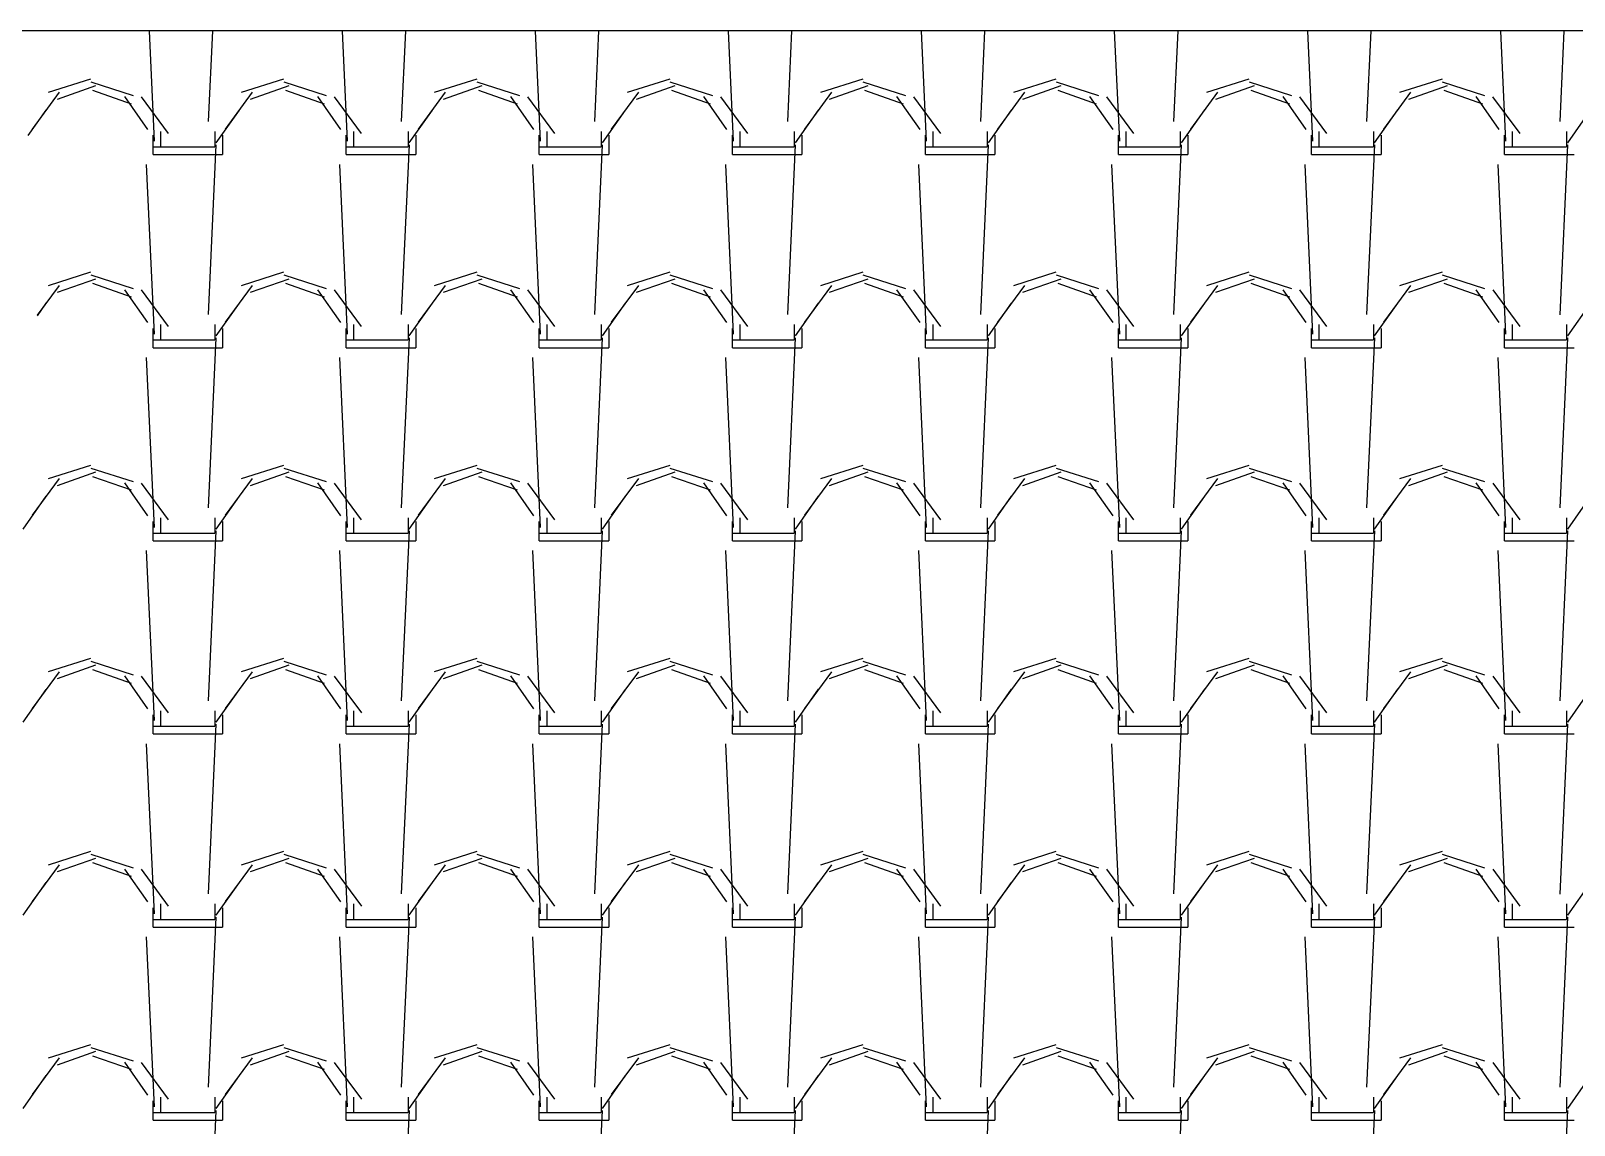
# Model space of a CAD drawing. Header units: millimetres. Extents: x 3923 to 4007, y 744 to 863.
# Drawn here: x 3934.361 to 3936.375, y 839.487 to 840.915 of the extents above; entities that cross this region are included whole.
import ezdxf

# ---------------------------------------------------------------- set-up
doc = ezdxf.new("R2010")
doc.units = ezdxf.units.MM
doc.layers.add('-HIDRO', color=8, linetype='Continuous')

msp = doc.modelspace()

# ---------------------------------------------------------------- linework, layer by layer
at = {"layer": '-HIDRO', "linetype": 'Continuous'}
for p, q in [((3938.5851, 840.915), (3929.0091, 840.915)), ((3934.5223, 840.7711), (3934.5157, 840.915)), ((3934.593, 840.7968), (3934.5984, 840.915)), ((3934.7743, 840.7711), (3934.7677, 840.915)), ((3934.845, 840.7968), (3934.8504, 840.915)), ((3935.0263, 840.7711), (3935.0197, 840.915)), ((3935.097, 840.7968), (3935.1024, 840.915)), ((3935.2783, 840.7711), (3935.2717, 840.915)), ((3935.349, 840.7968), (3935.3544, 840.915)), ((3935.5303, 840.7711), (3935.5237, 840.915)), ((3935.601, 840.7968), (3935.6064, 840.915)), ((3935.7823, 840.7711), (3935.7757, 840.915)), ((3935.853, 840.7968), (3935.8584, 840.915)), ((3936.0343, 840.7711), (3936.0277, 840.915)), ((3936.105, 840.7968), (3936.1104, 840.915)), ((3936.2863, 840.7711), (3936.2797, 840.915)), ((3936.357, 840.7967), (3936.3624, 840.915)), ((3934.439, 840.8521), (3934.3836, 840.8345)), ((3934.4951, 840.8305), (3934.4396, 840.8482)), ((3934.691, 840.8521), (3934.6356, 840.8345)), ((3934.7471, 840.8305), (3934.6916, 840.8482)), ((3934.943, 840.8521), (3934.8876, 840.8345)), ((3934.9991, 840.8305), (3934.9436, 840.8482)), ((3935.195, 840.8521), (3935.1396, 840.8345)), ((3935.2511, 840.8305), (3935.1956, 840.8482)), ((3935.447, 840.8521), (3935.3916, 840.8345)), ((3935.5031, 840.8305), (3935.4476, 840.8482)), ((3935.699, 840.8521), (3935.6436, 840.8345)), ((3935.7551, 840.8305), (3935.6996, 840.8482)), ((3935.951, 840.8521), (3935.8956, 840.8345)), ((3936.0071, 840.8305), (3935.9516, 840.8482)), ((3936.203, 840.8521), (3936.1476, 840.8345)), ((3936.2591, 840.8305), (3936.2036, 840.8482)), ((3934.398, 840.8349), (3934.3627, 840.787)), ((3934.4456, 840.8432), (3934.3952, 840.8256)), ((3934.4922, 840.8196), (3934.4418, 840.8373)), ((3934.5137, 840.7864), (3934.4835, 840.8293)), ((3934.5408, 840.7811), (3934.5056, 840.829)), ((3934.65, 840.8349), (3934.6147, 840.787)), ((3934.6976, 840.8432), (3934.6472, 840.8256)), ((3934.7442, 840.8196), (3934.6938, 840.8373)), ((3934.7657, 840.7864), (3934.7355, 840.8293)), ((3934.7928, 840.7811), (3934.7576, 840.829)), ((3934.902, 840.8349), (3934.8667, 840.787)), ((3934.9496, 840.8432), (3934.8992, 840.8256)), ((3934.9962, 840.8196), (3934.9458, 840.8373)), ((3935.0177, 840.7864), (3934.9875, 840.8293)), ((3935.0448, 840.7811), (3935.0096, 840.829)), ((3935.154, 840.8349), (3935.1187, 840.787)), ((3935.2016, 840.8432), (3935.1512, 840.8256)), ((3935.2482, 840.8196), (3935.1978, 840.8373)), ((3935.2697, 840.7864), (3935.2395, 840.8293)), ((3935.2968, 840.7811), (3935.2616, 840.829)), ((3935.406, 840.8349), (3935.3707, 840.787)), ((3935.4536, 840.8432), (3935.4032, 840.8256)), ((3935.5002, 840.8196), (3935.4498, 840.8373)), ((3935.5217, 840.7864), (3935.4915, 840.8293)), ((3935.5488, 840.7811), (3935.5136, 840.829)), ((3935.658, 840.8349), (3935.6227, 840.787)), ((3935.7056, 840.8432), (3935.6552, 840.8256)), ((3935.7522, 840.8196), (3935.7018, 840.8373)), ((3935.7737, 840.7864), (3935.7435, 840.8293)), ((3935.8008, 840.7811), (3935.7656, 840.829)), ((3935.91, 840.8349), (3935.8747, 840.787)), ((3935.9576, 840.8432), (3935.9072, 840.8256)), ((3936.0042, 840.8196), (3935.9538, 840.8373)), ((3936.0257, 840.7864), (3935.9955, 840.8293)), ((3936.0528, 840.7811), (3936.0176, 840.829)), ((3936.162, 840.8349), (3936.1267, 840.787)), ((3936.2096, 840.8432), (3936.1592, 840.8256)), ((3936.2562, 840.8196), (3936.2058, 840.8373)), ((3936.2777, 840.7864), (3936.2475, 840.8293)), ((3936.3048, 840.7811), (3936.2695, 840.829)), ((3934.3808, 840.8118), (3934.3573, 840.7786)), ((3934.6328, 840.8118), (3934.6026, 840.769)), ((3934.8848, 840.8118), (3934.8546, 840.769)), ((3935.1368, 840.8118), (3935.1066, 840.769)), ((3935.3888, 840.8118), (3935.3586, 840.769)), ((3935.6408, 840.8118), (3935.6106, 840.769)), ((3935.8928, 840.8119), (3935.8626, 840.769)), ((3936.1448, 840.8119), (3936.1146, 840.769)), ((3936.3968, 840.8119), (3936.3666, 840.769)), ((3934.5207, 840.7536), (3934.5207, 840.7788)), ((3934.5308, 840.7637), (3934.5308, 840.7838)), ((3934.6014, 840.7838), (3934.6014, 840.7637)), ((3934.6114, 840.7788), (3934.6114, 840.7536)), ((3934.7727, 840.7536), (3934.7727, 840.7788)), ((3934.7828, 840.7637), (3934.7828, 840.7838)), ((3934.8534, 840.7838), (3934.8534, 840.7637)), ((3934.8634, 840.7788), (3934.8634, 840.7536)), ((3935.0247, 840.7536), (3935.0247, 840.7788)), ((3935.0348, 840.7637), (3935.0348, 840.7838)), ((3935.1054, 840.7838), (3935.1054, 840.7637)), ((3935.1154, 840.7788), (3935.1154, 840.7536)), ((3935.2767, 840.7536), (3935.2767, 840.7788)), ((3935.2868, 840.7637), (3935.2868, 840.7838)), ((3935.3574, 840.7838), (3935.3574, 840.7637)), ((3935.3674, 840.7788), (3935.3674, 840.7536)), ((3935.5287, 840.7536), (3935.5287, 840.7788)), ((3935.5388, 840.7637), (3935.5388, 840.7838)), ((3935.6094, 840.7838), (3935.6094, 840.7637)), ((3935.6194, 840.7788), (3935.6194, 840.7536)), ((3935.7807, 840.7536), (3935.7807, 840.7788)), ((3935.7908, 840.7637), (3935.7908, 840.7838)), ((3935.8614, 840.7838), (3935.8614, 840.7637)), ((3935.8714, 840.7788), (3935.8714, 840.7536)), ((3936.0327, 840.7536), (3936.0327, 840.7788)), ((3936.0428, 840.7637), (3936.0428, 840.7838)), ((3936.1134, 840.7838), (3936.1134, 840.7637)), ((3936.1234, 840.7788), (3936.1234, 840.7536)), ((3936.2847, 840.7536), (3936.2847, 840.7788)), ((3936.2948, 840.7637), (3936.2948, 840.7838)), ((3936.3654, 840.7838), (3936.3654, 840.7637)), ((3934.5207, 840.7637), (3934.5308, 840.7637)), ((3934.5207, 840.7536), (3934.5308, 840.7536)), ((3934.5308, 840.7637), (3934.6014, 840.7637)), ((3934.5308, 840.7536), (3934.6114, 840.7536)), ((3934.593, 840.5448), (3934.6031, 840.7665)), ((3934.7727, 840.7637), (3934.7828, 840.7637)), ((3934.7727, 840.7536), (3934.7828, 840.7536)), ((3934.7828, 840.7637), (3934.8534, 840.7637)), ((3934.7828, 840.7536), (3934.8634, 840.7536)), ((3934.845, 840.5448), (3934.8551, 840.7665)), ((3935.0247, 840.7637), (3935.0348, 840.7637)), ((3935.0247, 840.7536), (3935.0348, 840.7536)), ((3935.0348, 840.7637), (3935.1054, 840.7637)), ((3935.0348, 840.7536), (3935.1154, 840.7536)), ((3935.097, 840.5448), (3935.1071, 840.7665)), ((3935.2767, 840.7637), (3935.2868, 840.7637)), ((3935.2767, 840.7536), (3935.2868, 840.7536)), ((3935.2868, 840.7637), (3935.3574, 840.7637)), ((3935.2868, 840.7536), (3935.3674, 840.7536)), ((3935.349, 840.5448), (3935.3591, 840.7665)), ((3935.5287, 840.7637), (3935.5388, 840.7637)), ((3935.5287, 840.7536), (3935.5388, 840.7536)), ((3935.5388, 840.7637), (3935.6094, 840.7637)), ((3935.5388, 840.7536), (3935.6194, 840.7536)), ((3935.601, 840.5448), (3935.6111, 840.7665)), ((3935.7807, 840.7637), (3935.7908, 840.7637)), ((3935.7807, 840.7536), (3935.7908, 840.7536)), ((3935.7908, 840.7637), (3935.8614, 840.7637)), ((3935.7908, 840.7536), (3935.8714, 840.7536)), ((3935.853, 840.5448), (3935.8631, 840.7665)), ((3936.0327, 840.7637), (3936.0428, 840.7637)), ((3936.0327, 840.7536), (3936.0428, 840.7536)), ((3936.0428, 840.7637), (3936.1134, 840.7637)), ((3936.0428, 840.7536), (3936.1234, 840.7536)), ((3936.105, 840.5448), (3936.1151, 840.7665)), ((3936.2847, 840.7637), (3936.2948, 840.7637)), ((3936.2847, 840.7536), (3936.2948, 840.7536)), ((3936.2948, 840.7637), (3936.3654, 840.7637)), ((3936.2948, 840.7536), (3936.3754, 840.7536)), ((3936.357, 840.5447), (3936.3671, 840.7665)), ((3934.5223, 840.5191), (3934.5122, 840.7408)), ((3934.7743, 840.5191), (3934.7642, 840.7408)), ((3935.0263, 840.5191), (3935.0162, 840.7408)), ((3935.2783, 840.5191), (3935.2682, 840.7408)), ((3935.5303, 840.5191), (3935.5202, 840.7408)), ((3935.7823, 840.5191), (3935.7722, 840.7408)), ((3936.0343, 840.5191), (3936.0242, 840.7408)), ((3936.2863, 840.5191), (3936.2762, 840.7409)), ((3934.439, 840.6001), (3934.3836, 840.5825)), ((3934.4456, 840.5912), (3934.3952, 840.5736)), ((3934.4951, 840.5785), (3934.4396, 840.5962)), ((3934.691, 840.6001), (3934.6356, 840.5825)), ((3934.6976, 840.5912), (3934.6472, 840.5736)), ((3934.7471, 840.5785), (3934.6916, 840.5962)), ((3934.943, 840.6001), (3934.8876, 840.5825)), ((3934.9496, 840.5912), (3934.8992, 840.5736)), ((3934.9991, 840.5785), (3934.9436, 840.5962)), ((3935.195, 840.6001), (3935.1396, 840.5825)), ((3935.2016, 840.5912), (3935.1512, 840.5736)), ((3935.2511, 840.5785), (3935.1956, 840.5962)), ((3935.447, 840.6001), (3935.3916, 840.5825)), ((3935.4536, 840.5912), (3935.4032, 840.5736)), ((3935.5031, 840.5785), (3935.4476, 840.5962)), ((3935.699, 840.6001), (3935.6436, 840.5825)), ((3935.7056, 840.5912), (3935.6552, 840.5736)), ((3935.7551, 840.5785), (3935.6996, 840.5962)), ((3935.951, 840.6001), (3935.8956, 840.5825)), ((3935.9576, 840.5912), (3935.9072, 840.5736)), ((3936.0071, 840.5785), (3935.9516, 840.5962)), ((3936.203, 840.6001), (3936.1476, 840.5825)), ((3936.2096, 840.5912), (3936.1592, 840.5736)), ((3936.2591, 840.5785), (3936.2036, 840.5962)), ((3934.398, 840.5829), (3934.3692, 840.5439)), ((3934.4922, 840.5676), (3934.4418, 840.5853)), ((3934.5137, 840.5344), (3934.4835, 840.5773)), ((3934.5408, 840.5291), (3934.5056, 840.577)), ((3934.65, 840.5829), (3934.6147, 840.535)), ((3934.7442, 840.5676), (3934.6938, 840.5853)), ((3934.7657, 840.5344), (3934.7355, 840.5773)), ((3934.7928, 840.5291), (3934.7576, 840.577)), ((3934.902, 840.5829), (3934.8667, 840.535)), ((3934.9962, 840.5676), (3934.9458, 840.5853)), ((3935.0177, 840.5344), (3934.9875, 840.5773)), ((3935.0448, 840.5291), (3935.0096, 840.577)), ((3935.154, 840.5829), (3935.1187, 840.535)), ((3935.2482, 840.5676), (3935.1978, 840.5853)), ((3935.2697, 840.5344), (3935.2395, 840.5773)), ((3935.2968, 840.5291), (3935.2616, 840.577)), ((3935.406, 840.5829), (3935.3707, 840.535)), ((3935.5002, 840.5676), (3935.4498, 840.5853)), ((3935.5217, 840.5344), (3935.4915, 840.5773)), ((3935.5488, 840.5291), (3935.5136, 840.577)), ((3935.658, 840.5829), (3935.6227, 840.535)), ((3935.7522, 840.5676), (3935.7018, 840.5853)), ((3935.7737, 840.5344), (3935.7435, 840.5773)), ((3935.8008, 840.5291), (3935.7656, 840.577)), ((3935.91, 840.5829), (3935.8747, 840.535)), ((3936.0042, 840.5676), (3935.9538, 840.5853)), ((3936.0257, 840.5344), (3935.9955, 840.5773)), ((3936.0528, 840.5291), (3936.0176, 840.577)), ((3936.1619, 840.5829), (3936.1267, 840.535)), ((3936.2562, 840.5676), (3936.2058, 840.5853)), ((3936.2777, 840.5344), (3936.2475, 840.5773)), ((3936.3048, 840.5291), (3936.2696, 840.577)), ((3934.3808, 840.5598), (3934.3692, 840.5434)), ((3934.6328, 840.5598), (3934.6026, 840.517)), ((3934.8848, 840.5598), (3934.8546, 840.517)), ((3935.1368, 840.5598), (3935.1066, 840.517)), ((3935.3888, 840.5598), (3935.3586, 840.517)), ((3935.6408, 840.5599), (3935.6106, 840.517)), ((3935.8928, 840.5599), (3935.8626, 840.517)), ((3936.1448, 840.5599), (3936.1146, 840.517)), ((3936.3968, 840.5599), (3936.3666, 840.517)), ((3934.5207, 840.5016), (3934.5207, 840.5268)), ((3934.5308, 840.5117), (3934.5308, 840.5318)), ((3934.6014, 840.5318), (3934.6014, 840.5117)), ((3934.6114, 840.5268), (3934.6114, 840.5016)), ((3934.7727, 840.5016), (3934.7727, 840.5268)), ((3934.7828, 840.5117), (3934.7828, 840.5318)), ((3934.8534, 840.5318), (3934.8534, 840.5117)), ((3934.8634, 840.5268), (3934.8634, 840.5016)), ((3935.0247, 840.5016), (3935.0247, 840.5268)), ((3935.0348, 840.5117), (3935.0348, 840.5318)), ((3935.1054, 840.5318), (3935.1054, 840.5117)), ((3935.1154, 840.5268), (3935.1154, 840.5016)), ((3935.2767, 840.5016), (3935.2767, 840.5268)), ((3935.2868, 840.5117), (3935.2868, 840.5318)), ((3935.3574, 840.5318), (3935.3574, 840.5117)), ((3935.3674, 840.5268), (3935.3674, 840.5016)), ((3935.5287, 840.5016), (3935.5287, 840.5268)), ((3935.5388, 840.5117), (3935.5388, 840.5318)), ((3935.6094, 840.5318), (3935.6094, 840.5117)), ((3935.6194, 840.5268), (3935.6194, 840.5016)), ((3935.7807, 840.5016), (3935.7807, 840.5268)), ((3935.7908, 840.5117), (3935.7908, 840.5318)), ((3935.8614, 840.5318), (3935.8614, 840.5117)), ((3935.8714, 840.5268), (3935.8714, 840.5016)), ((3936.0327, 840.5016), (3936.0327, 840.5268)), ((3936.0428, 840.5117), (3936.0428, 840.5318)), ((3936.1134, 840.5318), (3936.1134, 840.5117)), ((3936.1234, 840.5268), (3936.1234, 840.5016)), ((3936.2847, 840.5016), (3936.2847, 840.5268)), ((3936.2948, 840.5117), (3936.2948, 840.5318)), ((3936.3654, 840.5318), (3936.3654, 840.5117)), ((3934.5207, 840.5117), (3934.5308, 840.5117)), ((3934.5308, 840.5117), (3934.6014, 840.5117)), ((3934.593, 840.2928), (3934.6031, 840.5145)), ((3934.7727, 840.5117), (3934.7828, 840.5117)), ((3934.7828, 840.5117), (3934.8534, 840.5117)), ((3934.845, 840.2928), (3934.8551, 840.5145)), ((3935.0247, 840.5117), (3935.0348, 840.5117)), ((3935.0348, 840.5117), (3935.1054, 840.5117)), ((3935.097, 840.2928), (3935.1071, 840.5145)), ((3935.2767, 840.5117), (3935.2868, 840.5117)), ((3935.2868, 840.5117), (3935.3574, 840.5117)), ((3935.349, 840.2928), (3935.3591, 840.5145)), ((3935.5287, 840.5117), (3935.5388, 840.5117)), ((3935.5388, 840.5117), (3935.6094, 840.5117)), ((3935.601, 840.2928), (3935.6111, 840.5145)), ((3935.7807, 840.5117), (3935.7908, 840.5117)), ((3935.7908, 840.5117), (3935.8614, 840.5117)), ((3935.853, 840.2928), (3935.8631, 840.5145)), ((3936.0327, 840.5117), (3936.0428, 840.5117)), ((3936.0428, 840.5117), (3936.1134, 840.5117)), ((3936.105, 840.2928), (3936.1151, 840.5145)), ((3936.2847, 840.5117), (3936.2948, 840.5117)), ((3936.2948, 840.5117), (3936.3654, 840.5117)), ((3936.357, 840.2927), (3936.3671, 840.5145)), ((3934.5223, 840.2671), (3934.5122, 840.4888)), ((3934.5207, 840.5016), (3934.5308, 840.5016)), ((3934.5308, 840.5016), (3934.6114, 840.5016)), ((3934.7743, 840.2671), (3934.7642, 840.4888)), ((3934.7727, 840.5016), (3934.7828, 840.5016)), ((3934.7828, 840.5016), (3934.8634, 840.5016)), ((3935.0263, 840.2671), (3935.0162, 840.4888)), ((3935.0247, 840.5016), (3935.0348, 840.5016)), ((3935.0348, 840.5016), (3935.1154, 840.5016)), ((3935.2783, 840.2671), (3935.2682, 840.4888)), ((3935.2767, 840.5016), (3935.2868, 840.5016)), ((3935.2868, 840.5016), (3935.3674, 840.5016)), ((3935.5303, 840.2671), (3935.5202, 840.4888)), ((3935.5287, 840.5016), (3935.5388, 840.5016)), ((3935.5388, 840.5016), (3935.6194, 840.5016)), ((3935.7823, 840.2671), (3935.7722, 840.4888)), ((3935.7807, 840.5016), (3935.7908, 840.5016)), ((3935.7908, 840.5016), (3935.8714, 840.5016)), ((3936.0343, 840.2671), (3936.0242, 840.4888)), ((3936.0327, 840.5016), (3936.0428, 840.5016)), ((3936.0428, 840.5016), (3936.1234, 840.5016)), ((3936.2863, 840.2671), (3936.2762, 840.4889)), ((3936.2847, 840.5016), (3936.2948, 840.5016)), ((3936.2948, 840.5016), (3936.3754, 840.5016)), ((3934.439, 840.3481), (3934.3836, 840.3305)), ((3934.4951, 840.3265), (3934.4396, 840.3442)), ((3934.691, 840.3481), (3934.6356, 840.3305)), ((3934.7471, 840.3265), (3934.6916, 840.3442)), ((3934.943, 840.3481), (3934.8876, 840.3305)), ((3934.9991, 840.3265), (3934.9436, 840.3442)), ((3935.195, 840.3481), (3935.1396, 840.3305)), ((3935.2511, 840.3265), (3935.1956, 840.3442)), ((3935.447, 840.3481), (3935.3916, 840.3305)), ((3935.5031, 840.3265), (3935.4476, 840.3442)), ((3935.699, 840.3481), (3935.6436, 840.3305)), ((3935.7551, 840.3265), (3935.6996, 840.3442)), ((3935.951, 840.3481), (3935.8956, 840.3305)), ((3936.0071, 840.3265), (3935.9516, 840.3442)), ((3936.203, 840.3481), (3936.1476, 840.3305)), ((3936.2591, 840.3265), (3936.2036, 840.3442)), ((3934.398, 840.3309), (3934.3627, 840.283)), ((3934.4456, 840.3392), (3934.3952, 840.3216)), ((3934.4922, 840.3156), (3934.4418, 840.3333)), ((3934.5137, 840.2824), (3934.4835, 840.3253)), ((3934.5409, 840.2771), (3934.5056, 840.325)), ((3934.65, 840.3309), (3934.6147, 840.283)), ((3934.6976, 840.3392), (3934.6472, 840.3216)), ((3934.7442, 840.3156), (3934.6938, 840.3333)), ((3934.7657, 840.2824), (3934.7355, 840.3253)), ((3934.7928, 840.2771), (3934.7576, 840.325)), ((3934.902, 840.3309), (3934.8667, 840.283)), ((3934.9496, 840.3392), (3934.8992, 840.3216)), ((3934.9962, 840.3156), (3934.9458, 840.3333)), ((3935.0177, 840.2824), (3934.9875, 840.3253)), ((3935.0448, 840.2771), (3935.0096, 840.325)), ((3935.154, 840.3309), (3935.1187, 840.283)), ((3935.2016, 840.3392), (3935.1512, 840.3216)), ((3935.2482, 840.3156), (3935.1978, 840.3333)), ((3935.2697, 840.2824), (3935.2395, 840.3253)), ((3935.2968, 840.2771), (3935.2616, 840.325)), ((3935.406, 840.3309), (3935.3707, 840.283)), ((3935.4536, 840.3392), (3935.4032, 840.3216)), ((3935.5002, 840.3156), (3935.4498, 840.3333)), ((3935.5217, 840.2824), (3935.4915, 840.3253)), ((3935.5488, 840.2771), (3935.5136, 840.325)), ((3935.658, 840.3309), (3935.6227, 840.283)), ((3935.7056, 840.3392), (3935.6552, 840.3216)), ((3935.7522, 840.3156), (3935.7018, 840.3333)), ((3935.7737, 840.2824), (3935.7435, 840.3253)), ((3935.8008, 840.2771), (3935.7656, 840.325)), ((3935.9099, 840.3309), (3935.8747, 840.283)), ((3935.9576, 840.3392), (3935.9072, 840.3216)), ((3936.0042, 840.3156), (3935.9538, 840.3333)), ((3936.0257, 840.2824), (3935.9955, 840.3253)), ((3936.0528, 840.2771), (3936.0176, 840.325)), ((3936.1619, 840.3309), (3936.1267, 840.283)), ((3936.2096, 840.3392), (3936.1592, 840.3216)), ((3936.2562, 840.3156), (3936.2058, 840.3333)), ((3936.2777, 840.2824), (3936.2475, 840.3253)), ((3936.3048, 840.2771), (3936.2696, 840.325)), ((3934.3808, 840.3078), (3934.3506, 840.265)), ((3934.6328, 840.3078), (3934.6026, 840.265)), ((3934.8848, 840.3078), (3934.8546, 840.265)), ((3935.1368, 840.3078), (3935.1066, 840.265)), ((3935.3888, 840.3078), (3935.3586, 840.265)), ((3935.6408, 840.3079), (3935.6106, 840.265)), ((3935.8928, 840.3079), (3935.8626, 840.265)), ((3936.1448, 840.3079), (3936.1146, 840.265)), ((3936.3968, 840.3079), (3936.3666, 840.265)), ((3934.5207, 840.2496), (3934.5207, 840.2748)), ((3934.5308, 840.2597), (3934.5308, 840.2798)), ((3934.6014, 840.2798), (3934.6014, 840.2597)), ((3934.6114, 840.2748), (3934.6114, 840.2496)), ((3934.7727, 840.2496), (3934.7727, 840.2748)), ((3934.7828, 840.2597), (3934.7828, 840.2798)), ((3934.8534, 840.2798), (3934.8534, 840.2597)), ((3934.8634, 840.2748), (3934.8634, 840.2496)), ((3935.0247, 840.2496), (3935.0247, 840.2748)), ((3935.0348, 840.2597), (3935.0348, 840.2798)), ((3935.1054, 840.2798), (3935.1054, 840.2597)), ((3935.1154, 840.2748), (3935.1154, 840.2496)), ((3935.2767, 840.2496), (3935.2767, 840.2748)), ((3935.2868, 840.2597), (3935.2868, 840.2798)), ((3935.3574, 840.2798), (3935.3574, 840.2597)), ((3935.3674, 840.2748), (3935.3674, 840.2496)), ((3935.5287, 840.2496), (3935.5287, 840.2748)), ((3935.5388, 840.2597), (3935.5388, 840.2798)), ((3935.6094, 840.2798), (3935.6094, 840.2597)), ((3935.6194, 840.2748), (3935.6194, 840.2496)), ((3935.7807, 840.2496), (3935.7807, 840.2748)), ((3935.7908, 840.2597), (3935.7908, 840.2798)), ((3935.8614, 840.2798), (3935.8614, 840.2597)), ((3935.8714, 840.2748), (3935.8714, 840.2496)), ((3936.0327, 840.2496), (3936.0327, 840.2748)), ((3936.0428, 840.2597), (3936.0428, 840.2798)), ((3936.1134, 840.2798), (3936.1134, 840.2597)), ((3936.1234, 840.2748), (3936.1234, 840.2496)), ((3936.2847, 840.2496), (3936.2847, 840.2748)), ((3936.2948, 840.2597), (3936.2948, 840.2798)), ((3936.3654, 840.2798), (3936.3654, 840.2597)), ((3934.5207, 840.2597), (3934.5308, 840.2597)), ((3934.5207, 840.2496), (3934.5308, 840.2496)), ((3934.5308, 840.2597), (3934.6014, 840.2597)), ((3934.5308, 840.2496), (3934.6114, 840.2496)), ((3934.593, 840.0408), (3934.6031, 840.2625)), ((3934.7727, 840.2597), (3934.7828, 840.2597)), ((3934.7727, 840.2496), (3934.7828, 840.2496)), ((3934.7828, 840.2597), (3934.8534, 840.2597)), ((3934.7828, 840.2496), (3934.8634, 840.2496)), ((3934.845, 840.0408), (3934.8551, 840.2625)), ((3935.0247, 840.2597), (3935.0348, 840.2597)), ((3935.0247, 840.2496), (3935.0348, 840.2496)), ((3935.0348, 840.2597), (3935.1054, 840.2597)), ((3935.0348, 840.2496), (3935.1154, 840.2496)), ((3935.097, 840.0408), (3935.1071, 840.2625)), ((3935.2767, 840.2597), (3935.2868, 840.2597)), ((3935.2767, 840.2496), (3935.2868, 840.2496)), ((3935.2868, 840.2597), (3935.3574, 840.2597)), ((3935.2868, 840.2496), (3935.3674, 840.2496)), ((3935.349, 840.0408), (3935.3591, 840.2625)), ((3935.5287, 840.2597), (3935.5388, 840.2597)), ((3935.5287, 840.2496), (3935.5388, 840.2496)), ((3935.5388, 840.2597), (3935.6094, 840.2597)), ((3935.5388, 840.2496), (3935.6194, 840.2496)), ((3935.601, 840.0408), (3935.6111, 840.2625)), ((3935.7807, 840.2597), (3935.7908, 840.2597)), ((3935.7807, 840.2496), (3935.7908, 840.2496)), ((3935.7908, 840.2597), (3935.8614, 840.2597)), ((3935.7908, 840.2496), (3935.8714, 840.2496)), ((3935.853, 840.0408), (3935.8631, 840.2625)), ((3936.0327, 840.2597), (3936.0428, 840.2597)), ((3936.0327, 840.2496), (3936.0428, 840.2496)), ((3936.0428, 840.2597), (3936.1134, 840.2597)), ((3936.0428, 840.2496), (3936.1234, 840.2496)), ((3936.105, 840.0408), (3936.1151, 840.2625)), ((3936.2847, 840.2597), (3936.2948, 840.2597)), ((3936.2847, 840.2496), (3936.2948, 840.2496)), ((3936.2948, 840.2597), (3936.3654, 840.2597)), ((3936.2948, 840.2496), (3936.3754, 840.2496)), ((3936.357, 840.0407), (3936.3671, 840.2625)), ((3934.5223, 840.0151), (3934.5122, 840.2368)), ((3934.7743, 840.0151), (3934.7642, 840.2368)), ((3935.0263, 840.0151), (3935.0162, 840.2368)), ((3935.2783, 840.0151), (3935.2682, 840.2368)), ((3935.5303, 840.0151), (3935.5202, 840.2368)), ((3935.7823, 840.0151), (3935.7722, 840.2368)), ((3936.0343, 840.0151), (3936.0242, 840.2368)), ((3936.2863, 840.0151), (3936.2762, 840.2369)), ((3934.439, 840.0961), (3934.3836, 840.0785)), ((3934.4456, 840.0872), (3934.3952, 840.0696)), ((3934.4951, 840.0745), (3934.4396, 840.0922)), ((3934.691, 840.0961), (3934.6356, 840.0785)), ((3934.6976, 840.0872), (3934.6472, 840.0696)), ((3934.7471, 840.0745), (3934.6916, 840.0922)), ((3934.943, 840.0961), (3934.8876, 840.0785)), ((3934.9496, 840.0872), (3934.8992, 840.0696)), ((3934.9991, 840.0745), (3934.9436, 840.0922)), ((3935.195, 840.0961), (3935.1396, 840.0785)), ((3935.2016, 840.0872), (3935.1512, 840.0696)), ((3935.2511, 840.0745), (3935.1956, 840.0922)), ((3935.447, 840.0961), (3935.3916, 840.0785)), ((3935.4536, 840.0872), (3935.4032, 840.0696)), ((3935.5031, 840.0745), (3935.4476, 840.0922)), ((3935.699, 840.0961), (3935.6436, 840.0785)), ((3935.7056, 840.0872), (3935.6552, 840.0696)), ((3935.7551, 840.0745), (3935.6996, 840.0922)), ((3935.951, 840.0961), (3935.8956, 840.0785)), ((3935.9576, 840.0872), (3935.9072, 840.0696)), ((3936.0071, 840.0745), (3935.9516, 840.0922)), ((3936.203, 840.0961), (3936.1476, 840.0785)), ((3936.2096, 840.0872), (3936.1592, 840.0696)), ((3936.2591, 840.0745), (3936.2036, 840.0922)), ((3934.398, 840.0789), (3934.3627, 840.031)), ((3934.4922, 840.0636), (3934.4418, 840.0813)), ((3934.5137, 840.0305), (3934.4835, 840.0733)), ((3934.5409, 840.0251), (3934.5056, 840.073)), ((3934.65, 840.0789), (3934.6147, 840.031)), ((3934.7442, 840.0636), (3934.6938, 840.0813)), ((3934.7657, 840.0304), (3934.7355, 840.0733)), ((3934.7929, 840.0251), (3934.7576, 840.073)), ((3934.902, 840.0789), (3934.8667, 840.031)), ((3934.9962, 840.0636), (3934.9458, 840.0813)), ((3935.0177, 840.0304), (3934.9875, 840.0733)), ((3935.0448, 840.0251), (3935.0096, 840.073)), ((3935.154, 840.0789), (3935.1187, 840.031)), ((3935.2482, 840.0636), (3935.1978, 840.0813)), ((3935.2697, 840.0304), (3935.2395, 840.0733)), ((3935.2968, 840.0251), (3935.2616, 840.073)), ((3935.406, 840.0789), (3935.3707, 840.031)), ((3935.5002, 840.0636), (3935.4498, 840.0813)), ((3935.5217, 840.0304), (3935.4915, 840.0733)), ((3935.5488, 840.0251), (3935.5136, 840.073)), ((3935.6579, 840.0789), (3935.6227, 840.031)), ((3935.7522, 840.0636), (3935.7018, 840.0813)), ((3935.7737, 840.0304), (3935.7435, 840.0733)), ((3935.8008, 840.0251), (3935.7656, 840.073)), ((3935.9099, 840.0789), (3935.8747, 840.031)), ((3936.0042, 840.0636), (3935.9538, 840.0813)), ((3936.0257, 840.0304), (3935.9955, 840.0733)), ((3936.0528, 840.0251), (3936.0176, 840.073)), ((3936.1619, 840.0789), (3936.1267, 840.031)), ((3936.2562, 840.0636), (3936.2058, 840.0813)), ((3936.2777, 840.0304), (3936.2475, 840.0733)), ((3936.3048, 840.0251), (3936.2696, 840.073)), ((3934.3808, 840.0558), (3934.3506, 840.013)), ((3934.6328, 840.0558), (3934.6026, 840.013)), ((3934.8848, 840.0558), (3934.8546, 840.013)), ((3935.1368, 840.0558), (3935.1066, 840.013)), ((3935.3888, 840.0559), (3935.3586, 840.013)), ((3935.6408, 840.0559), (3935.6106, 840.013)), ((3935.8928, 840.0559), (3935.8626, 840.013)), ((3936.1448, 840.0559), (3936.1146, 840.013)), ((3936.3968, 840.0559), (3936.3666, 840.013)), ((3934.5207, 839.9976), (3934.5207, 840.0228)), ((3934.5308, 840.0077), (3934.5308, 840.0278)), ((3934.6014, 840.0278), (3934.6014, 840.0077)), ((3934.6114, 840.0228), (3934.6114, 839.9976)), ((3934.7727, 839.9976), (3934.7727, 840.0228)), ((3934.7828, 840.0077), (3934.7828, 840.0278)), ((3934.8534, 840.0278), (3934.8534, 840.0077)), ((3934.8634, 840.0228), (3934.8634, 839.9976)), ((3935.0247, 839.9976), (3935.0247, 840.0228)), ((3935.0348, 840.0077), (3935.0348, 840.0278)), ((3935.1054, 840.0278), (3935.1054, 840.0077)), ((3935.1154, 840.0228), (3935.1154, 839.9976)), ((3935.2767, 839.9976), (3935.2767, 840.0228)), ((3935.2868, 840.0077), (3935.2868, 840.0278)), ((3935.3574, 840.0278), (3935.3574, 840.0077)), ((3935.3674, 840.0228), (3935.3674, 839.9976)), ((3935.5287, 839.9976), (3935.5287, 840.0228)), ((3935.5388, 840.0077), (3935.5388, 840.0278)), ((3935.6094, 840.0278), (3935.6094, 840.0077)), ((3935.6194, 840.0228), (3935.6194, 839.9976)), ((3935.7807, 839.9976), (3935.7807, 840.0228)), ((3935.7908, 840.0077), (3935.7908, 840.0278)), ((3935.8614, 840.0278), (3935.8614, 840.0077)), ((3935.8714, 840.0228), (3935.8714, 839.9976)), ((3936.0327, 839.9976), (3936.0327, 840.0228)), ((3936.0428, 840.0077), (3936.0428, 840.0278)), ((3936.1134, 840.0278), (3936.1134, 840.0077)), ((3936.1234, 840.0228), (3936.1234, 839.9976)), ((3936.2847, 839.9976), (3936.2847, 840.0228)), ((3936.2948, 840.0077), (3936.2948, 840.0278)), ((3936.3654, 840.0278), (3936.3654, 840.0077)), ((3934.5207, 840.0077), (3934.5308, 840.0077)), ((3934.5308, 840.0077), (3934.6014, 840.0077)), ((3934.593, 839.7888), (3934.6031, 840.0105)), ((3934.7727, 840.0077), (3934.7828, 840.0077)), ((3934.7828, 840.0077), (3934.8534, 840.0077)), ((3934.845, 839.7888), (3934.8551, 840.0105)), ((3935.0247, 840.0077), (3935.0348, 840.0077)), ((3935.0348, 840.0077), (3935.1054, 840.0077)), ((3935.097, 839.7888), (3935.1071, 840.0105)), ((3935.2767, 840.0077), (3935.2868, 840.0077)), ((3935.2868, 840.0077), (3935.3574, 840.0077)), ((3935.349, 839.7888), (3935.3591, 840.0105)), ((3935.5287, 840.0077), (3935.5388, 840.0077)), ((3935.5388, 840.0077), (3935.6094, 840.0077)), ((3935.601, 839.7888), (3935.6111, 840.0105)), ((3935.7807, 840.0077), (3935.7908, 840.0077)), ((3935.7908, 840.0077), (3935.8614, 840.0077)), ((3935.853, 839.7888), (3935.8631, 840.0105)), ((3936.0327, 840.0077), (3936.0428, 840.0077)), ((3936.0428, 840.0077), (3936.1134, 840.0077)), ((3936.105, 839.7888), (3936.1151, 840.0105)), ((3936.2847, 840.0077), (3936.2948, 840.0077)), ((3936.2948, 840.0077), (3936.3654, 840.0077)), ((3936.357, 839.7887), (3936.3671, 840.0105)), ((3934.5223, 839.7631), (3934.5122, 839.9848)), ((3934.5207, 839.9976), (3934.5308, 839.9976)), ((3934.5308, 839.9976), (3934.6114, 839.9976)), ((3934.7743, 839.7631), (3934.7642, 839.9848)), ((3934.7727, 839.9976), (3934.7828, 839.9976)), ((3934.7828, 839.9976), (3934.8634, 839.9976)), ((3935.0263, 839.7631), (3935.0162, 839.9848)), ((3935.0247, 839.9976), (3935.0348, 839.9976)), ((3935.0348, 839.9976), (3935.1154, 839.9976)), ((3935.2783, 839.7631), (3935.2682, 839.9848)), ((3935.2767, 839.9976), (3935.2868, 839.9976)), ((3935.2868, 839.9976), (3935.3674, 839.9976)), ((3935.5303, 839.7631), (3935.5202, 839.9848)), ((3935.5287, 839.9976), (3935.5388, 839.9976)), ((3935.5388, 839.9976), (3935.6194, 839.9976)), ((3935.7823, 839.7631), (3935.7722, 839.9848)), ((3935.7807, 839.9976), (3935.7908, 839.9976)), ((3935.7908, 839.9976), (3935.8714, 839.9976)), ((3936.0343, 839.7631), (3936.0242, 839.9848)), ((3936.0327, 839.9976), (3936.0428, 839.9976)), ((3936.0428, 839.9976), (3936.1234, 839.9976)), ((3936.2863, 839.7631), (3936.2762, 839.9849)), ((3936.2847, 839.9976), (3936.2948, 839.9976)), ((3936.2948, 839.9976), (3936.3754, 839.9976)), ((3934.439, 839.8441), (3934.3836, 839.8265)), ((3934.4951, 839.8225), (3934.4396, 839.8402)), ((3934.691, 839.8441), (3934.6356, 839.8265)), ((3934.7471, 839.8225), (3934.6916, 839.8402)), ((3934.943, 839.8441), (3934.8876, 839.8265)), ((3934.9991, 839.8225), (3934.9436, 839.8402)), ((3935.195, 839.8441), (3935.1396, 839.8265)), ((3935.2511, 839.8225), (3935.1956, 839.8402)), ((3935.447, 839.8441), (3935.3916, 839.8265)), ((3935.5031, 839.8225), (3935.4476, 839.8402)), ((3935.699, 839.8441), (3935.6436, 839.8265)), ((3935.7551, 839.8225), (3935.6996, 839.8402)), ((3935.951, 839.8441), (3935.8956, 839.8265)), ((3936.0071, 839.8225), (3935.9516, 839.8402)), ((3936.203, 839.8441), (3936.1476, 839.8265)), ((3936.2591, 839.8225), (3936.2036, 839.8402)), ((3934.398, 839.8269), (3934.3627, 839.779)), ((3934.4456, 839.8352), (3934.3952, 839.8176)), ((3934.4922, 839.8116), (3934.4418, 839.8293)), ((3934.5137, 839.7785), (3934.4835, 839.8213)), ((3934.5409, 839.7731), (3934.5056, 839.821)), ((3934.65, 839.8269), (3934.6147, 839.779)), ((3934.6976, 839.8352), (3934.6472, 839.8176)), ((3934.7442, 839.8116), (3934.6938, 839.8293)), ((3934.7657, 839.7785), (3934.7355, 839.8213)), ((3934.7929, 839.7731), (3934.7576, 839.821)), ((3934.902, 839.8269), (3934.8667, 839.779)), ((3934.9496, 839.8352), (3934.8992, 839.8176)), ((3934.9962, 839.8116), (3934.9458, 839.8293)), ((3935.0177, 839.7784), (3934.9875, 839.8213)), ((3935.0448, 839.7731), (3935.0096, 839.821)), ((3935.154, 839.8269), (3935.1187, 839.779)), ((3935.2016, 839.8352), (3935.1512, 839.8176)), ((3935.2482, 839.8116), (3935.1978, 839.8293)), ((3935.2697, 839.7784), (3935.2395, 839.8213)), ((3935.2968, 839.7731), (3935.2616, 839.821)), ((3935.406, 839.8269), (3935.3707, 839.779)), ((3935.4536, 839.8352), (3935.4032, 839.8176)), ((3935.5002, 839.8116), (3935.4498, 839.8293)), ((3935.5217, 839.7784), (3935.4915, 839.8213)), ((3935.5488, 839.7731), (3935.5136, 839.821)), ((3935.6579, 839.8269), (3935.6227, 839.779)), ((3935.7056, 839.8352), (3935.6552, 839.8176)), ((3935.7522, 839.8116), (3935.7018, 839.8293)), ((3935.7737, 839.7784), (3935.7435, 839.8213)), ((3935.8008, 839.7731), (3935.7656, 839.821)), ((3935.9099, 839.8269), (3935.8747, 839.779)), ((3935.9576, 839.8352), (3935.9072, 839.8176)), ((3936.0042, 839.8116), (3935.9538, 839.8293)), ((3936.0257, 839.7784), (3935.9955, 839.8213)), ((3936.0528, 839.7731), (3936.0176, 839.821)), ((3936.1619, 839.8269), (3936.1267, 839.779)), ((3936.2096, 839.8352), (3936.1592, 839.8176)), ((3936.2562, 839.8116), (3936.2058, 839.8293)), ((3936.2777, 839.7784), (3936.2475, 839.8213)), ((3936.3048, 839.7731), (3936.2696, 839.821)), ((3934.3808, 839.8038), (3934.3506, 839.761)), ((3934.6328, 839.8038), (3934.6026, 839.761)), ((3934.8848, 839.8038), (3934.8546, 839.761)), ((3935.1368, 839.8039), (3935.1066, 839.761)), ((3935.3888, 839.8039), (3935.3586, 839.761)), ((3935.6408, 839.8039), (3935.6106, 839.761)), ((3935.8928, 839.8039), (3935.8626, 839.761)), ((3936.1448, 839.8039), (3936.1146, 839.761)), ((3936.3968, 839.8039), (3936.3666, 839.761)), ((3934.5207, 839.7456), (3934.5207, 839.7708)), ((3934.5308, 839.7557), (3934.5308, 839.7758)), ((3934.6014, 839.7758), (3934.6014, 839.7557)), ((3934.6114, 839.7708), (3934.6114, 839.7456)), ((3934.7727, 839.7456), (3934.7727, 839.7708)), ((3934.7828, 839.7557), (3934.7828, 839.7758)), ((3934.8534, 839.7758), (3934.8534, 839.7557)), ((3934.8634, 839.7708), (3934.8634, 839.7456)), ((3935.0247, 839.7456), (3935.0247, 839.7708)), ((3935.0348, 839.7557), (3935.0348, 839.7758)), ((3935.1054, 839.7758), (3935.1054, 839.7557)), ((3935.1154, 839.7708), (3935.1154, 839.7456)), ((3935.2767, 839.7456), (3935.2767, 839.7708)), ((3935.2868, 839.7557), (3935.2868, 839.7758)), ((3935.3574, 839.7758), (3935.3574, 839.7557)), ((3935.3674, 839.7708), (3935.3674, 839.7456)), ((3935.5287, 839.7456), (3935.5287, 839.7708)), ((3935.5388, 839.7557), (3935.5388, 839.7758)), ((3935.6094, 839.7758), (3935.6094, 839.7557)), ((3935.6194, 839.7708), (3935.6194, 839.7456)), ((3935.7807, 839.7456), (3935.7807, 839.7708)), ((3935.7908, 839.7557), (3935.7908, 839.7758)), ((3935.8614, 839.7758), (3935.8614, 839.7557)), ((3935.8714, 839.7708), (3935.8714, 839.7456)), ((3936.0327, 839.7456), (3936.0327, 839.7708)), ((3936.0428, 839.7557), (3936.0428, 839.7758)), ((3936.1134, 839.7758), (3936.1134, 839.7557)), ((3936.1234, 839.7708), (3936.1234, 839.7456)), ((3936.2847, 839.7456), (3936.2847, 839.7708)), ((3936.2948, 839.7557), (3936.2948, 839.7758)), ((3936.3654, 839.7758), (3936.3654, 839.7557)), ((3934.5207, 839.7557), (3934.5308, 839.7557)), ((3934.5207, 839.7456), (3934.5308, 839.7456)), ((3934.5308, 839.7557), (3934.6014, 839.7557)), ((3934.5308, 839.7456), (3934.6114, 839.7456)), ((3934.593, 839.5368), (3934.6031, 839.7585)), ((3934.7727, 839.7557), (3934.7828, 839.7557)), ((3934.7727, 839.7456), (3934.7828, 839.7456)), ((3934.7828, 839.7557), (3934.8534, 839.7557)), ((3934.7828, 839.7456), (3934.8634, 839.7456)), ((3934.845, 839.5368), (3934.8551, 839.7585)), ((3935.0247, 839.7557), (3935.0348, 839.7557)), ((3935.0247, 839.7456), (3935.0348, 839.7456)), ((3935.0348, 839.7557), (3935.1054, 839.7557)), ((3935.0348, 839.7456), (3935.1154, 839.7456)), ((3935.097, 839.5368), (3935.1071, 839.7585)), ((3935.2767, 839.7557), (3935.2868, 839.7557)), ((3935.2767, 839.7456), (3935.2868, 839.7456)), ((3935.2868, 839.7557), (3935.3574, 839.7557)), ((3935.2868, 839.7456), (3935.3674, 839.7456)), ((3935.349, 839.5368), (3935.3591, 839.7585)), ((3935.5287, 839.7557), (3935.5388, 839.7557)), ((3935.5287, 839.7456), (3935.5388, 839.7456)), ((3935.5388, 839.7557), (3935.6094, 839.7557)), ((3935.5388, 839.7456), (3935.6194, 839.7456)), ((3935.601, 839.5368), (3935.6111, 839.7585)), ((3935.7807, 839.7557), (3935.7908, 839.7557)), ((3935.7807, 839.7456), (3935.7908, 839.7456)), ((3935.7908, 839.7557), (3935.8614, 839.7557)), ((3935.7908, 839.7456), (3935.8714, 839.7456)), ((3935.853, 839.5368), (3935.8631, 839.7585)), ((3936.0327, 839.7557), (3936.0428, 839.7557)), ((3936.0327, 839.7456), (3936.0428, 839.7456)), ((3936.0428, 839.7557), (3936.1134, 839.7557)), ((3936.0428, 839.7456), (3936.1234, 839.7456)), ((3936.105, 839.5368), (3936.1151, 839.7585)), ((3936.2847, 839.7557), (3936.2948, 839.7557)), ((3936.2847, 839.7456), (3936.2948, 839.7456)), ((3936.2948, 839.7557), (3936.3654, 839.7557)), ((3936.2948, 839.7456), (3936.3754, 839.7456)), ((3936.357, 839.5367), (3936.3671, 839.7585)), ((3934.5223, 839.5111), (3934.5122, 839.7328)), ((3934.7743, 839.5111), (3934.7642, 839.7328)), ((3935.0263, 839.5111), (3935.0162, 839.7328)), ((3935.2783, 839.5111), (3935.2682, 839.7328)), ((3935.5303, 839.5111), (3935.5202, 839.7328)), ((3935.7823, 839.5111), (3935.7722, 839.7328)), ((3936.0343, 839.5111), (3936.0242, 839.7328)), ((3936.2863, 839.5111), (3936.2762, 839.7329)), ((3934.439, 839.5921), (3934.3836, 839.5745)), ((3934.4456, 839.5832), (3934.3952, 839.5656)), ((3934.4951, 839.5705), (3934.4396, 839.5882)), ((3934.691, 839.5921), (3934.6356, 839.5745)), ((3934.6976, 839.5832), (3934.6472, 839.5656)), ((3934.7471, 839.5705), (3934.6916, 839.5882)), ((3934.943, 839.5921), (3934.8876, 839.5745)), ((3934.9496, 839.5832), (3934.8992, 839.5656)), ((3934.9991, 839.5705), (3934.9436, 839.5882)), ((3935.195, 839.5921), (3935.1396, 839.5745)), ((3935.2016, 839.5832), (3935.1512, 839.5656)), ((3935.2511, 839.5705), (3935.1956, 839.5882)), ((3935.447, 839.5921), (3935.3916, 839.5745)), ((3935.4536, 839.5832), (3935.4032, 839.5656)), ((3935.5031, 839.5705), (3935.4476, 839.5882)), ((3935.699, 839.5921), (3935.6436, 839.5745)), ((3935.7056, 839.5832), (3935.6552, 839.5656)), ((3935.7551, 839.5705), (3935.6996, 839.5882)), ((3935.951, 839.5921), (3935.8956, 839.5745)), ((3935.9576, 839.5832), (3935.9072, 839.5656)), ((3936.0071, 839.5705), (3935.9516, 839.5882)), ((3936.203, 839.5921), (3936.1476, 839.5745)), ((3936.2096, 839.5832), (3936.1592, 839.5656)), ((3936.2591, 839.5705), (3936.2036, 839.5882)), ((3934.398, 839.5749), (3934.3627, 839.527)), ((3934.4922, 839.5596), (3934.4418, 839.5773)), ((3934.5137, 839.5265), (3934.4835, 839.5693)), ((3934.5409, 839.5211), (3934.5056, 839.569)), ((3934.65, 839.5749), (3934.6147, 839.527)), ((3934.7442, 839.5596), (3934.6938, 839.5773)), ((3934.7657, 839.5265), (3934.7355, 839.5693)), ((3934.7929, 839.5211), (3934.7576, 839.569)), ((3934.902, 839.5749), (3934.8667, 839.527)), ((3934.9962, 839.5596), (3934.9458, 839.5773)), ((3935.0177, 839.5264), (3934.9875, 839.5693)), ((3935.0449, 839.5211), (3935.0096, 839.569)), ((3935.154, 839.5749), (3935.1187, 839.527)), ((3935.2482, 839.5596), (3935.1978, 839.5773)), ((3935.2697, 839.5264), (3935.2395, 839.5693)), ((3935.2968, 839.5211), (3935.2616, 839.569)), ((3935.4059, 839.5749), (3935.3707, 839.527)), ((3935.5002, 839.5596), (3935.4498, 839.5773)), ((3935.5217, 839.5264), (3935.4915, 839.5693)), ((3935.5488, 839.5211), (3935.5136, 839.569)), ((3935.6579, 839.5749), (3935.6227, 839.527)), ((3935.7522, 839.5596), (3935.7018, 839.5773)), ((3935.7737, 839.5264), (3935.7435, 839.5693)), ((3935.8008, 839.5211), (3935.7656, 839.569)), ((3935.9099, 839.5749), (3935.8747, 839.527)), ((3936.0042, 839.5596), (3935.9538, 839.5773)), ((3936.0257, 839.5264), (3935.9955, 839.5693)), ((3936.0528, 839.5211), (3936.0176, 839.569)), ((3936.1619, 839.5749), (3936.1267, 839.527)), ((3936.2562, 839.5596), (3936.2058, 839.5773)), ((3936.2777, 839.5264), (3936.2475, 839.5693)), ((3936.3048, 839.5211), (3936.2696, 839.569)), ((3934.3808, 839.5518), (3934.3506, 839.509)), ((3934.6328, 839.5518), (3934.6026, 839.509)), ((3934.8848, 839.5519), (3934.8546, 839.509)), ((3935.1368, 839.5519), (3935.1066, 839.509)), ((3935.3888, 839.5519), (3935.3586, 839.509)), ((3935.6408, 839.5519), (3935.6106, 839.509)), ((3935.8928, 839.5519), (3935.8626, 839.509)), ((3936.1448, 839.5519), (3936.1146, 839.509)), ((3936.3968, 839.5519), (3936.3666, 839.509)), ((3934.5207, 839.4936), (3934.5207, 839.5188)), ((3934.5308, 839.5037), (3934.5308, 839.5238)), ((3934.6014, 839.5238), (3934.6014, 839.5037)), ((3934.6114, 839.5188), (3934.6114, 839.4936)), ((3934.7727, 839.4936), (3934.7727, 839.5188)), ((3934.7828, 839.5037), (3934.7828, 839.5238)), ((3934.8534, 839.5238), (3934.8534, 839.5037)), ((3934.8634, 839.5188), (3934.8634, 839.4936)), ((3935.0247, 839.4936), (3935.0247, 839.5188)), ((3935.0348, 839.5037), (3935.0348, 839.5238)), ((3935.1054, 839.5238), (3935.1054, 839.5037)), ((3935.1154, 839.5188), (3935.1154, 839.4936)), ((3935.2767, 839.4936), (3935.2767, 839.5188)), ((3935.2868, 839.5037), (3935.2868, 839.5238)), ((3935.3574, 839.5238), (3935.3574, 839.5037)), ((3935.3674, 839.5188), (3935.3674, 839.4936)), ((3935.5287, 839.4936), (3935.5287, 839.5188)), ((3935.5388, 839.5037), (3935.5388, 839.5238)), ((3935.6094, 839.5238), (3935.6094, 839.5037)), ((3935.6194, 839.5188), (3935.6194, 839.4936)), ((3935.7807, 839.4936), (3935.7807, 839.5188)), ((3935.7908, 839.5037), (3935.7908, 839.5238)), ((3935.8614, 839.5238), (3935.8614, 839.5037)), ((3935.8714, 839.5188), (3935.8714, 839.4936)), ((3936.0327, 839.4936), (3936.0327, 839.5188)), ((3936.0428, 839.5037), (3936.0428, 839.5238)), ((3936.1134, 839.5238), (3936.1134, 839.5037)), ((3936.1234, 839.5188), (3936.1234, 839.4936)), ((3936.2847, 839.4936), (3936.2847, 839.5188)), ((3936.2948, 839.5037), (3936.2948, 839.5238)), ((3936.3654, 839.5238), (3936.3654, 839.5037)), ((3934.5207, 839.5037), (3934.5308, 839.5037)), ((3934.5308, 839.5037), (3934.6014, 839.5037)), ((3934.593, 839.2848), (3934.6031, 839.5065)), ((3934.7727, 839.5037), (3934.7828, 839.5037)), ((3934.7828, 839.5037), (3934.8534, 839.5037)), ((3934.845, 839.2848), (3934.8551, 839.5065)), ((3935.0247, 839.5037), (3935.0348, 839.5037)), ((3935.0348, 839.5037), (3935.1054, 839.5037)), ((3935.097, 839.2848), (3935.1071, 839.5065)), ((3935.2767, 839.5037), (3935.2868, 839.5037)), ((3935.2868, 839.5037), (3935.3574, 839.5037)), ((3935.349, 839.2848), (3935.3591, 839.5065)), ((3935.5287, 839.5037), (3935.5388, 839.5037)), ((3935.5388, 839.5037), (3935.6094, 839.5037)), ((3935.601, 839.2848), (3935.6111, 839.5065)), ((3935.7807, 839.5037), (3935.7908, 839.5037)), ((3935.7908, 839.5037), (3935.8614, 839.5037)), ((3935.853, 839.2848), (3935.8631, 839.5065)), ((3936.0327, 839.5037), (3936.0428, 839.5037)), ((3936.0428, 839.5037), (3936.1134, 839.5037)), ((3936.105, 839.2848), (3936.1151, 839.5065)), ((3936.2847, 839.5037), (3936.2948, 839.5037)), ((3936.2948, 839.5037), (3936.3654, 839.5037)), ((3936.357, 839.2847), (3936.3671, 839.5065)), ((3934.5207, 839.4936), (3934.5308, 839.4936)), ((3934.5308, 839.4936), (3934.6114, 839.4936)), ((3934.7727, 839.4936), (3934.7828, 839.4936)), ((3934.7828, 839.4936), (3934.8634, 839.4936)), ((3935.0247, 839.4936), (3935.0348, 839.4936)), ((3935.0348, 839.4936), (3935.1154, 839.4936)), ((3935.2767, 839.4936), (3935.2868, 839.4936)), ((3935.2868, 839.4936), (3935.3674, 839.4936)), ((3935.5287, 839.4936), (3935.5388, 839.4936)), ((3935.5388, 839.4936), (3935.6194, 839.4936)), ((3935.7807, 839.4936), (3935.7908, 839.4936)), ((3935.7908, 839.4936), (3935.8714, 839.4936)), ((3936.0327, 839.4936), (3936.0428, 839.4936)), ((3936.0428, 839.4936), (3936.1234, 839.4936)), ((3936.2847, 839.4936), (3936.2948, 839.4936)), ((3936.2948, 839.4936), (3936.3754, 839.4936))]:
    msp.add_line(p, q, dxfattribs=at)

doc.saveas('drawing.dxf')
